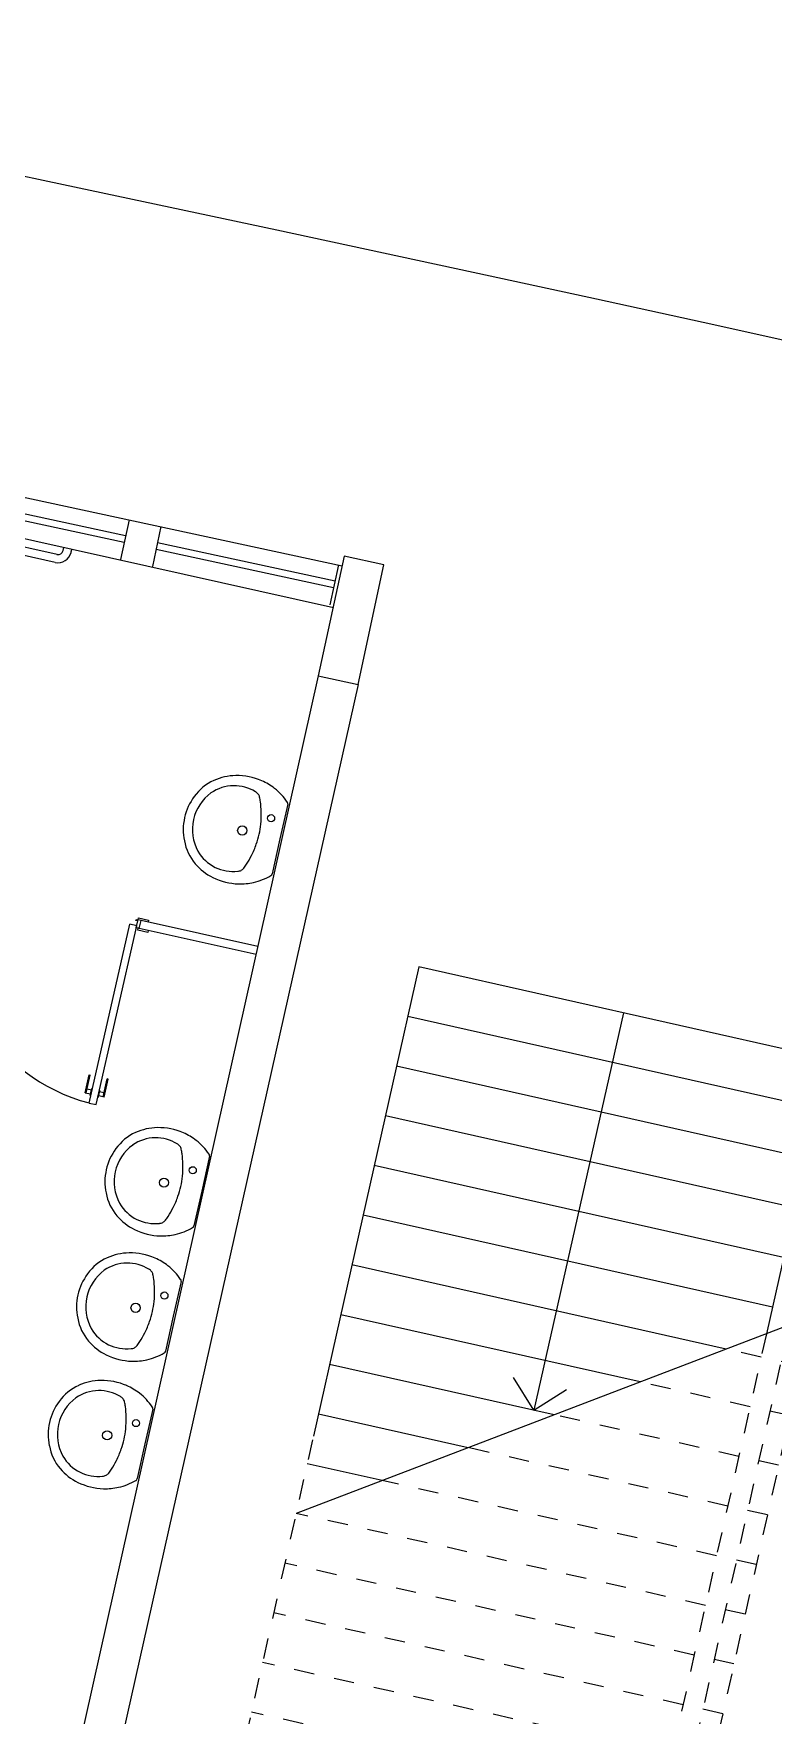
# Model space of a CAD drawing. Extents: x -152 to 150, y 325 to 437.
# Drawn here: x 77.9 to 81.53, y 360.64 to 368.9 of the extents above; entities that cross this region are included whole.
import ezdxf

# ---------------------------------------------------------------- set-up
doc = ezdxf.new("R2010")
doc.units = 0
doc.header["$LTSCALE"] = 0.01
doc.header["$MEASUREMENT"] = 0
doc.linetypes.add('HIDDEN2', pattern=[0.1875, 0.125, -0.0625])
for name, color, linetype in [('ALV', 2, 'CONTINUOUS'), ('DIV', 2, 'CONTINUOUS'), ('ESC', 1, 'CONTINUOUS'), ('ESTR', 3, 'CONTINUOUS'), ('JANELA', 1, 'CONTINUOUS'), ('MAÇANETA', 2, 'CONTINUOUS'), ('PEÇAS', 1, 'CONTINUOUS'), ('PISO', 1, 'CONTINUOUS'), ('PORTA', 2, 'CONTINUOUS')]:
    doc.layers.add(name, color=color, linetype=linetype)

# ---------------------------------------------------------------- blocks, each defined once
blk = doc.blocks.new('ESCASS-SSC')
at = {"layer": 'ESC'}
for p, q in [((-0.6001, -1.738), (-0.6001, -3.2708)), ((-0.5001, -1.738), (-0.6001, -1.738)), ((-0.5001, -1.738), (-0.5001, -3.2044)), ((-2.6601, -1.888), (-2.6601, -4.2488)), ((-0.6001, -1.888), (-2.6601, -1.888)), ((-0.4001, -1.888), (-0.5001, -1.888)), ((-0.4001, -1.888), (-0.4001, -3.138)), ((-0.6001, -2.138), (-2.6601, -2.138)), ((-0.4001, -2.138), (-0.5001, -2.138)), ((-0.6001, -2.388), (-2.6601, -2.388)), ((-0.4001, -2.388), (-0.5001, -2.388)), ((-0.6001, -2.638), (-2.6601, -2.638)), ((-0.4001, -2.638), (-0.5001, -2.638)), ((-0.6001, -2.888), (-2.6601, -2.888)), ((-0.4001, -2.888), (-0.5001, -2.888)), ((-0.4001, -3.138), (-2.6601, -4.638)), ((-0.6001, -3.138), (-2.6601, -3.138)), ((-0.4001, -3.138), (-0.5001, -3.138)), ((-0.7767, -3.388), (-2.6601, -3.388)), ((-1.1534, -3.638), (-2.6601, -3.638)), ((-1.5301, -3.888), (-2.6601, -3.888)), ((-1.9067, -4.138), (-2.6601, -4.138)), ((-2.2834, -4.388), (-2.6601, -4.388))]:
    blk.add_line(p, q, dxfattribs=at)
at = {"layer": 'ESC', "linetype": 'HIDDEN2'}
for p, q in [((-0.5001, -3.2044), (-0.5001, -6.538)), ((-0.4001, -3.138), (-0.4001, -6.388)), ((-0.6001, -3.2708), (-0.6001, -6.538)), ((-0.6001, -3.388), (-0.7767, -3.388)), ((-0.4001, -3.388), (-0.5001, -3.388)), ((-0.6001, -3.638), (-1.1534, -3.638)), ((-0.4001, -3.638), (-0.5001, -3.638)), ((-0.6001, -3.888), (-1.5301, -3.888)), ((-0.4001, -3.888), (-0.5001, -3.888)), ((-0.6001, -4.138), (-1.9067, -4.138)), ((-0.4001, -4.138), (-0.5001, -4.138)), ((-2.6601, -4.2676), (-2.6601, -6.388)), ((-0.6001, -4.388), (-2.2834, -4.388)), ((-0.4001, -4.388), (-0.5001, -4.388)), ((-0.6001, -4.638), (-2.6601, -4.638)), ((-0.4001, -4.638), (-0.5001, -4.638)), ((-0.6001, -4.888), (-2.6601, -4.888)), ((-0.4001, -4.888), (-0.5001, -4.888)), ((-0.6001, -5.138), (-2.6601, -5.138)), ((-0.4001, -5.138), (-0.5001, -5.138)), ((-0.6001, -5.388), (-2.6601, -5.388)), ((-0.4001, -5.388), (-0.5001, -5.388)), ((-0.6001, -5.638), (-2.6601, -5.638)), ((-0.4001, -5.638), (-0.5001, -5.638)), ((-0.6001, -5.888), (-2.6601, -5.888)), ((-0.4001, -5.888), (-0.5001, -5.888)), ((-0.6001, -6.138), (-2.6601, -6.138)), ((-0.4001, -6.138), (-0.5001, -6.138)), ((-0.6001, -6.388), (-2.6601, -6.388)), ((-0.4001, -6.388), (-0.5001, -6.388)), ((-0.5001, -6.538), (-0.6001, -6.538))]:
    blk.add_line(p, q, dxfattribs=at)
blk = doc.blocks.new('ESCASSS-SSC')
at = {"layer": 'ALV', "xscale": -1}
blk.add_blockref('ESCASS-SSC', (0, -0.0004), dxfattribs=at)

msp = doc.modelspace()

# ---------------------------------------------------------------- linework, layer by layer
at = {"layer": 'ALV'}
for p, q in [((73.7699, 367.5015), (79.4123, 366.2839)), ((79.3701, 366.0771), (76.9811, 366.611)), ((79.2956, 365.7438), (78.0529, 360.1828)), ((79.4911, 365.7015), (78.2134, 360.0059))]:
    msp.add_line(p, q, dxfattribs=at)
at = {"layer": 'DIV'}
for p, q in [((78.4165, 364.5033), (78.4254, 364.5423)), ((78.9898, 364.3752), (78.4165, 364.5033)), ((78.9985, 364.4142), (78.4254, 364.5423))]:
    msp.add_line(p, q, dxfattribs=at)
at = {"layer": 'ESC'}
for p, q in [((80.7941, 364.088), (80.3543, 362.137)), ((80.3543, 362.137), (80.2538, 362.2981)), ((80.3543, 362.137), (80.5142, 362.2395))]:
    msp.add_line(p, q, dxfattribs=at)
at = {"layer": 'ESTR'}
msp.add_lwpolyline([(79.4223, 366.3302), (79.2956, 365.7438), (79.4911, 365.7015), (79.6178, 366.288)], close=True, dxfattribs=at)
at = {"layer": 'JANELA'}
for p, q in [((78.3426, 366.3978), (77.4708, 366.5859)), ((78.3496, 366.4301), (77.4777, 366.6182)), ((79.3778, 366.2082), (78.506, 366.3963)), ((79.3708, 366.1759), (78.499, 366.364))]:
    msp.add_line(p, q, dxfattribs=at)
at = {"layer": 'JANELA', "linetype": 'Continuous'}
for p, q in [((78.3667, 366.5096), (78.3245, 366.3141)), ((78.5231, 366.4758), (78.4809, 366.2803)), ((79.395, 366.2877), (79.3528, 366.0922))]:
    msp.add_line(p, q, dxfattribs=at)
at = {"layer": 'MAÇANETA'}
for p, q in [((78.151, 363.6964), (78.171, 363.7841)), ((78.1559, 363.6953), (78.1759, 363.783)), ((78.171, 363.7841), (78.1759, 363.783)), ((78.2388, 363.6764), (78.2588, 363.7642)), ((78.2437, 363.6753), (78.2636, 363.7631)), ((78.2636, 363.7631), (78.2588, 363.7642)), ((78.151, 363.6964), (78.1774, 363.6904)), ((78.1604, 363.7148), (78.1818, 363.7099)), ((78.1757, 363.6831), (78.1835, 363.7172)), ((78.1757, 363.6831), (78.1786, 363.6824)), ((78.1835, 363.7172), (78.1864, 363.7165)), ((78.2157, 363.674), (78.2128, 363.6746)), ((78.2157, 363.674), (78.2235, 363.7081)), ((78.2437, 363.6753), (78.2174, 363.6813)), ((78.2235, 363.7081), (78.2205, 363.7088)), ((78.2432, 363.6959), (78.2218, 363.7008))]:
    msp.add_line(p, q, dxfattribs=at)
at = {"layer": 'PEÇAS'}
for p, q in [((78.0038, 366.3005), (77.2522, 366.4685)), ((78.0126, 366.3395), (77.2609, 366.5075)), ((78.0424, 366.3585), (78.0457, 366.3731)), ((78.0814, 366.3497), (78.0847, 366.3644)), ((78.082, 366.352), (78.0847, 366.3644)), ((79.1457, 365.1131), (79.1074, 364.9423)), ((79.1074, 364.9423), (79.0692, 364.7715)), ((78.7611, 363.3843), (78.7229, 363.2135)), ((78.7229, 363.2135), (78.6847, 363.0428)), ((78.6219, 362.7693), (78.5837, 362.5985)), ((78.5837, 362.5985), (78.5455, 362.4277)), ((78.4826, 362.143), (78.4443, 361.9723)), ((78.4443, 361.9723), (78.4061, 361.8015))]:
    msp.add_line(p, q, dxfattribs=at)
for centre, radius in [((79.0637, 365.0443), 0.0175), ((78.922, 364.9838), 0.0225), ((78.6791, 363.3156), 0.0175), ((78.5375, 363.255), 0.0225), ((78.5399, 362.7005), 0.0175), ((78.3983, 362.64), 0.0225), ((78.4006, 362.0743), 0.0175), ((78.2589, 362.0138), 0.0225)]:
    msp.add_circle(centre, radius, dxfattribs=at)
for centre, radius, start, end in [((78.018, 366.3639), 0.065, 257.40296, 347.40296), ((78.018, 366.3639), 0.025, 257.40296, 347.40296), ((78.8835, 365.0098), 0.242, 114.70527, 144.41072), ((78.8967, 364.9706), 0.2832, 91.30933, 113.81045), ((78.8949, 364.9451), 0.3086, 66.54742, 90.86927), ((78.8819, 364.9284), 0.3292, 52.77216, 65.62248), ((78.8995, 364.99), 0.2667, 142.9384, 167.63136), ((78.8957, 364.9916), 0.2176, 125.73987, 167.87792), ((78.8826, 365.0045), 0.1995, 91.00629, 124.84766), ((78.8817, 365.0028), 0.2012, 58.39551, 90.75448), ((78.9694, 365.1394), 0.039, 36.88519, 62.93713), ((78.9648, 365.1374), 0.0439, 13.70658, 35.32367), ((78.8801, 365.1145), 0.1317, 4.58229, 14.67587), ((78.8981, 364.9569), 0.2967, 34.22854, 51.9469), ((78.5994, 365.0668), 0.416, 1.20885, 8.03398), ((78.5421, 365.0635), 0.4734, 354.08087, 1.46958), ((79.1349, 365.1165), 0.0113, 342.4502, 40.77803), ((78.899, 364.9878), 0.2667, 167.14138, 191.83434), ((78.8949, 364.9879), 0.2176, 166.89481, 209.03287), ((78.6369, 365.0501), 0.3778, 347.01856, 354.62144), ((78.8761, 364.9766), 0.242, 190.36202, 220.06747), ((78.5444, 365.0736), 0.4734, 333.30315, 340.69187), ((78.6358, 365.0453), 0.3778, 340.1513, 347.75418), ((78.9047, 365.0065), 0.2832, 220.96229, 243.4634), ((78.8775, 364.9818), 0.1995, 209.92508, 243.76645), ((78.8284, 364.8834), 0.1317, 320.09686, 330.19045), ((78.5948, 365.0461), 0.416, 326.73876, 333.56389), ((78.914, 365.0303), 0.3086, 243.90347, 268.22532), ((78.8775, 364.9838), 0.2012, 244.01826, 276.37722), ((78.8986, 364.8228), 0.039, 271.83561, 297.88754), ((78.8952, 364.8266), 0.0439, 299.44906, 321.06616), ((78.9119, 365.0183), 0.2967, 282.82583, 300.5442), ((79.0581, 364.773), 0.0113, 293.99471, 352.32254), ((78.9093, 365.051), 0.3292, 269.15026, 282.00057), ((78.4989, 363.2811), 0.242, 114.70527, 144.41072), ((78.5121, 363.2419), 0.2832, 91.30933, 113.81045), ((78.5103, 363.2164), 0.3086, 66.54742, 90.86927), ((78.4973, 363.1997), 0.3292, 52.77216, 65.62248), ((78.5149, 363.2612), 0.2667, 142.9384, 167.63136), ((78.5112, 363.2628), 0.2176, 125.73987, 167.87792), ((78.498, 363.2758), 0.1995, 91.00629, 124.84766), ((78.4971, 363.274), 0.2012, 58.39551, 90.75448), ((78.5848, 363.4106), 0.039, 36.88519, 62.93713), ((78.5802, 363.4087), 0.0439, 13.70658, 35.32367), ((78.4955, 363.3857), 0.1317, 4.58229, 14.67587), ((78.5136, 363.2282), 0.2967, 34.22854, 51.9469), ((78.2148, 363.3381), 0.416, 1.20885, 8.03398), ((78.1576, 363.3347), 0.4734, 354.08087, 1.46958), ((78.7504, 363.3877), 0.0113, 342.4502, 40.77803), ((78.5144, 363.259), 0.2667, 167.14138, 191.83434), ((78.5103, 363.2592), 0.2176, 166.89481, 209.03287), ((78.2523, 363.3213), 0.3778, 347.01856, 354.62144), ((78.4915, 363.2479), 0.242, 190.36202, 220.06747), ((78.1598, 363.3448), 0.4734, 333.30315, 340.69187), ((78.2512, 363.3166), 0.3778, 340.1513, 347.75418), ((78.5201, 363.2777), 0.2832, 220.96229, 243.4634), ((78.4929, 363.2531), 0.1995, 209.92508, 243.76645), ((78.4438, 363.1547), 0.1317, 320.09686, 330.19045), ((78.2102, 363.3174), 0.416, 326.73876, 333.56389), ((78.5294, 363.3016), 0.3086, 243.90347, 268.22532), ((78.4929, 363.255), 0.2012, 244.01826, 276.37722), ((78.514, 363.0941), 0.039, 271.83561, 297.88754), ((78.5247, 363.3222), 0.3292, 269.15026, 282.00057), ((78.5107, 363.0978), 0.0439, 299.44906, 321.06616), ((78.5273, 363.2895), 0.2967, 282.82583, 300.5442), ((78.6735, 363.0443), 0.0113, 293.99471, 352.32254), ((78.3597, 362.6661), 0.242, 114.70527, 144.41072), ((78.3588, 362.6608), 0.1995, 91.00629, 124.84766), ((78.3729, 362.6269), 0.2832, 91.30933, 113.81045), ((78.358, 362.659), 0.2012, 58.39551, 90.75448), ((78.3711, 362.6014), 0.3086, 66.54742, 90.86927), ((78.3581, 362.5846), 0.3292, 52.77216, 65.62248), ((78.3744, 362.6131), 0.2967, 34.22854, 51.9469), ((78.3757, 362.6462), 0.2667, 142.9384, 167.63136), ((78.372, 362.6478), 0.2176, 125.73987, 167.87792), ((78.4457, 362.7956), 0.039, 36.88519, 62.93713), ((78.441, 362.7936), 0.0439, 13.70658, 35.32367), ((78.3564, 362.7707), 0.1317, 4.58229, 14.67587), ((78.0756, 362.7231), 0.416, 1.20885, 8.03398), ((78.6112, 362.7727), 0.0113, 342.4502, 40.77803), ((78.3752, 362.644), 0.2667, 167.14138, 191.83434), ((78.3712, 362.6442), 0.2176, 166.89481, 209.03287), ((78.1131, 362.7063), 0.3778, 347.01856, 354.62144), ((78.0184, 362.7197), 0.4734, 354.08087, 1.46958), ((78.3523, 362.6328), 0.242, 190.36202, 220.06747), ((78.1121, 362.7016), 0.3778, 340.1513, 347.75418), ((78.3537, 362.638), 0.1995, 209.92508, 243.76645), ((78.071, 362.7024), 0.416, 326.73876, 333.56389), ((78.0206, 362.7298), 0.4734, 333.30315, 340.69187), ((78.3809, 362.6627), 0.2832, 220.96229, 243.4634), ((78.3537, 362.64), 0.2012, 244.01826, 276.37722), ((78.3748, 362.479), 0.039, 271.83561, 297.88754), ((78.3715, 362.4828), 0.0439, 299.44906, 321.06616), ((78.3046, 362.5396), 0.1317, 320.09686, 330.19045), ((78.3881, 362.6745), 0.2967, 282.82583, 300.5442), ((78.5343, 362.4292), 0.0113, 293.99471, 352.32254), ((78.3902, 362.6865), 0.3086, 243.90347, 268.22532), ((78.3855, 362.7072), 0.3292, 269.15026, 282.00057), ((78.2204, 362.0398), 0.242, 114.70527, 144.41072), ((78.2336, 362.0006), 0.2832, 91.30933, 113.81045), ((78.2318, 361.9751), 0.3086, 66.54742, 90.86927), ((78.2187, 361.9584), 0.3292, 52.77216, 65.62248), ((78.2364, 362.02), 0.2667, 142.9384, 167.63136), ((78.2326, 362.0216), 0.2176, 125.73987, 167.87792), ((78.2195, 362.0345), 0.1995, 91.00629, 124.84766), ((78.2186, 362.0328), 0.2012, 58.39551, 90.75448), ((78.3063, 362.1694), 0.039, 36.88519, 62.93713), ((78.3017, 362.1674), 0.0439, 13.70658, 35.32367), ((78.217, 362.1445), 0.1317, 4.58229, 14.67587), ((78.235, 361.9869), 0.2967, 34.22854, 51.9469), ((77.9363, 362.0968), 0.416, 1.20885, 8.03398), ((77.879, 362.0935), 0.4734, 354.08087, 1.46958), ((78.4718, 362.1464), 0.0113, 342.4502, 40.77803), ((78.2359, 362.0177), 0.2667, 167.14138, 191.83434), ((78.2318, 362.0179), 0.2176, 166.89481, 209.03287), ((77.9738, 362.0801), 0.3778, 347.01856, 354.62144), ((78.213, 362.0066), 0.242, 190.36202, 220.06747), ((77.8813, 362.1036), 0.4734, 333.30315, 340.69187), ((77.9727, 362.0753), 0.3778, 340.1513, 347.75418), ((78.2416, 362.0365), 0.2832, 220.96229, 243.4634), ((78.2144, 362.0118), 0.1995, 209.92508, 243.76645), ((78.1653, 361.9134), 0.1317, 320.09686, 330.19045), ((77.9316, 362.0761), 0.416, 326.73876, 333.56389), ((78.2509, 362.0603), 0.3086, 243.90347, 268.22532), ((78.2144, 362.0138), 0.2012, 244.01826, 276.37722), ((78.2355, 361.8528), 0.039, 271.83561, 297.88754), ((78.2462, 362.081), 0.3292, 269.15026, 282.00057), ((78.2321, 361.8566), 0.0439, 299.44906, 321.06616), ((78.2488, 362.0483), 0.2967, 282.82583, 300.5442), ((78.395, 361.803), 0.0113, 293.99471, 352.32254)]:
    msp.add_arc(centre, radius, start, end, dxfattribs=at)
at = {"layer": 'PISO'}
for radius, end in [(382.359, 90.017622), (375.7445, 90.017932)]:
    msp.add_arc((0.4633, 0.5064), radius, 69.089575, end, dxfattribs=at)
at = {"layer": 'PORTA'}
for p, q in [((78.1703, 363.6458), (78.3698, 364.5234)), ((78.2045, 363.6381), (78.4039, 364.5157)), ((78.4039, 364.5157), (78.3698, 364.5234)), ((78.3997, 364.5423), (78.4008, 364.5472)), ((78.4095, 364.5401), (78.3997, 364.5423)), ((78.4008, 364.5472), (78.4106, 364.5449)), ((78.4017, 364.5059), (78.4095, 364.5401)), ((78.4115, 364.5037), (78.4017, 364.5059)), ((78.4093, 364.494), (78.4115, 364.5037)), ((78.458, 364.4829), (78.4093, 364.494)), ((78.4106, 364.5449), (78.4128, 364.5547)), ((78.4252, 364.5416), (78.4106, 364.5449)), ((78.4167, 364.5038), (78.4118, 364.5049)), ((78.4128, 364.5547), (78.4616, 364.5436)), ((78.4602, 364.4926), (78.458, 364.4829)), ((78.4616, 364.5436), (78.4594, 364.5339)), ((78.1703, 363.6458), (78.2045, 363.6381))]:
    msp.add_line(p, q, dxfattribs=at)
msp.add_arc((78.3991, 364.5168), 0.9, 167.19392, 255.2837, dxfattribs=at)

# ---------------------------------------------------------------- block references
at = {"layer": 'ESC', "xscale": -1, "rotation": 347.332669107}
msp.add_blockref('ESCASSS-SSC', (82.7986, 365.5731), dxfattribs=at)

doc.saveas('drawing.dxf')
